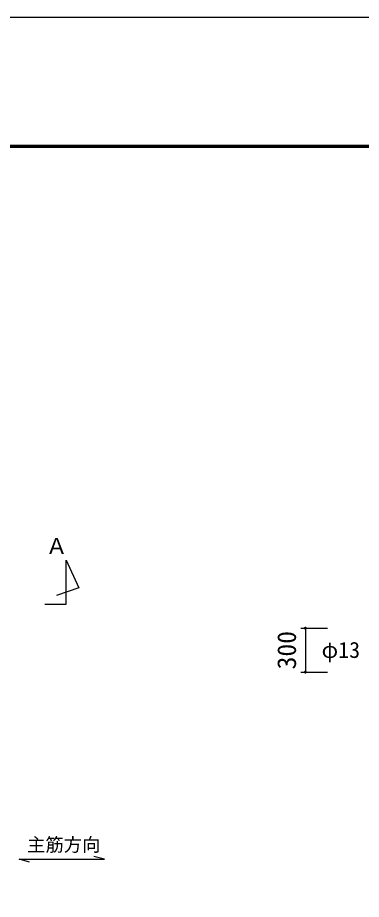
# Model space of a CAD drawing. Units: millimetres, scale not verified. Extents: x -14850 to 14850, y -10500 to 10500.
# Drawn here: x -6724 to -4376, y 4477 to 10500 of the extents above; entities that cross this region are included whole.
import ezdxf
from ezdxf.enums import TextEntityAlignment as Align

# ---------------------------------------------------------------- set-up
doc = ezdxf.new("R2010")
doc.units = ezdxf.units.MM
doc.header["$LTSCALE"] = 50
for name, color, linetype, lineweight in [('0-0_機器', 2, 'Continuous', 25), ('0-2_躯体', 4, 'Continuous', 25), ('0-5_製作', 5, 'Continuous', 25), ('0-6_07', 3, 'Continuous', 25), ('0-7_図面枠', 7, 'Continuous', 25), ('0-8_Axis_waku', 7, 'Continuous', 25)]:
    doc.layers.add(name, color=color, linetype=linetype, lineweight=lineweight)
doc.styles.add('ＭＳ ゴシック', font='')
doc.styles.get('ＭＳ ゴシック').set_extended_font_data('MS Gothic')

msp = doc.modelspace()

# ---------------------------------------------------------------- linework, layer by layer
at = {"layer": '0-0_機器', "color": 3}
msp.add_lwpolyline([(-6538.95, 6493.58), (-6392.58, 6493.58), (-6392.58, 6795.08), (-6306.07, 6604.75), (-6457.47, 6552.85)], dxfattribs=at)
at = {"layer": '0-2_躯体', "color": 3}
msp.add_lwpolyline([(-6642.19, 4731.9), (-6714.63, 4751.31), (-6131.11, 4751.31), (-6203.56, 4770.72)], dxfattribs=at)
at = {"layer": '0-5_製作', "color": 2}
msp.add_line((-4758.86, 6329.3), (-4758.86, 6029.3), dxfattribs=at)
at = {"layer": '0-6_07', "color": 2}
for p, q in [((-4788.86, 6329.3), (-4608.08, 6329.3)), ((-4788.86, 6029.3), (-4608.08, 6029.3))]:
    msp.add_line(p, q, dxfattribs=at)
at = {"layer": '0-6_07', "color": 5}
for points in [[(-4758.86, 6329.3), (-4768.86, 6329.3), (-4768.84, 6329.93)], [(-4758.86, 6329.3), (-4768.78, 6328.05), (-4768.86, 6329.3)], [(-4758.86, 6329.3), (-4768.84, 6329.93), (-4768.68, 6331.17)], [(-4758.86, 6329.3), (-4768.54, 6326.81), (-4768.78, 6328.05)], [(-4758.86, 6339.3), (-4768.68, 6331.17), (-4768.37, 6332.39)], [(-4758.86, 6329.3), (-4768.68, 6331.17), (-4758.86, 6339.3)], [(-4758.86, 6329.3), (-4768.16, 6325.62), (-4768.54, 6326.81)], [(-4758.86, 6339.3), (-4768.37, 6332.39), (-4760.11, 6339.22)], [(-4760.11, 6339.22), (-4768.37, 6332.39), (-4767.91, 6333.56)], [(-4758.86, 6329.3), (-4767.62, 6324.48), (-4768.16, 6325.62)], [(-4760.11, 6339.22), (-4767.91, 6333.56), (-4761.34, 6338.99)], [(-4761.34, 6338.99), (-4767.91, 6333.56), (-4767.3, 6334.66)], [(-4758.86, 6329.3), (-4766.95, 6323.42), (-4767.62, 6324.48)], [(-4761.34, 6338.99), (-4767.3, 6334.66), (-4762.54, 6338.6)], [(-4762.54, 6338.6), (-4767.3, 6334.66), (-4766.56, 6335.67)], [(-4758.86, 6329.3), (-4766.15, 6322.45), (-4766.95, 6323.42)], [(-4762.54, 6338.6), (-4766.56, 6335.67), (-4763.68, 6338.06)], [(-4763.68, 6338.06), (-4766.56, 6335.67), (-4765.7, 6336.59)], [(-4758.86, 6319.3), (-4766.15, 6322.45), (-4758.86, 6329.3)], [(-4763.68, 6338.06), (-4765.7, 6336.59), (-4764.74, 6337.39)], [(-4758.23, 6339.28), (-4758.86, 6329.3), (-4758.86, 6339.3)], [(-4756.98, 6339.12), (-4758.86, 6329.3), (-4758.23, 6339.28)], [(-4755.77, 6338.81), (-4758.86, 6329.3), (-4756.98, 6339.12)], [(-4754.6, 6338.35), (-4758.86, 6329.3), (-4755.77, 6338.81)], [(-4753.5, 6337.74), (-4758.86, 6329.3), (-4754.6, 6338.35)], [(-4752.48, 6337), (-4758.86, 6329.3), (-4753.5, 6337.74)], [(-4751.57, 6336.15), (-4758.86, 6329.3), (-4752.48, 6337)], [(-4750.77, 6335.18), (-4758.86, 6329.3), (-4751.57, 6336.15)], [(-4750.77, 6335.18), (-4748.86, 6329.3), (-4758.86, 6329.3)], [(-4748.86, 6329.3), (-4758.86, 6319.3), (-4758.86, 6329.3)], [(-4748.88, 6328.67), (-4758.86, 6319.3), (-4748.86, 6329.3)], [(-4749.03, 6327.43), (-4758.86, 6319.3), (-4748.88, 6328.67)], [(-4749.35, 6326.21), (-4758.86, 6319.3), (-4749.03, 6327.43)], [(-4749.35, 6326.21), (-4757.6, 6319.38), (-4758.86, 6319.3)], [(-4749.81, 6325.04), (-4757.6, 6319.38), (-4749.35, 6326.21)], [(-4749.81, 6325.04), (-4756.37, 6319.61), (-4757.6, 6319.38)], [(-4750.41, 6323.94), (-4756.37, 6319.61), (-4749.81, 6325.04)], [(-4750.09, 6334.12), (-4748.86, 6329.3), (-4750.77, 6335.18)], [(-4749.56, 6332.98), (-4748.86, 6329.3), (-4750.09, 6334.12)], [(-4749.17, 6331.79), (-4748.86, 6329.3), (-4749.56, 6332.98)], [(-4748.94, 6330.55), (-4748.86, 6329.3), (-4749.17, 6331.79)], [(-4758.86, 6319.3), (-4765.23, 6321.59), (-4766.15, 6322.45)], [(-4758.86, 6319.3), (-4764.22, 6320.86), (-4765.23, 6321.59)], [(-4758.86, 6319.3), (-4763.12, 6320.25), (-4764.22, 6320.86)], [(-4758.86, 6319.3), (-4761.95, 6319.79), (-4763.12, 6320.25)], [(-4758.86, 6319.3), (-4760.73, 6319.48), (-4761.95, 6319.79)], [(-4758.86, 6319.3), (-4759.49, 6319.32), (-4760.73, 6319.48)], [(-4750.41, 6323.94), (-4755.18, 6320), (-4756.37, 6319.61)], [(-4751.15, 6322.93), (-4755.18, 6320), (-4750.41, 6323.94)], [(-4751.15, 6322.93), (-4754.04, 6320.54), (-4755.18, 6320)], [(-4752.01, 6322.01), (-4754.04, 6320.54), (-4751.15, 6322.93)], [(-4752.01, 6322.01), (-4752.98, 6321.21), (-4754.04, 6320.54)], [(-4758.86, 6029.3), (-4768.86, 6029.3), (-4768.84, 6029.93)], [(-4758.86, 6029.3), (-4768.78, 6028.05), (-4768.86, 6029.3)], [(-4758.86, 6029.3), (-4768.84, 6029.93), (-4768.68, 6031.17)], [(-4758.86, 6029.3), (-4768.54, 6026.81), (-4768.78, 6028.05)], [(-4758.86, 6039.3), (-4768.68, 6031.17), (-4768.37, 6032.39)], [(-4758.86, 6029.3), (-4768.68, 6031.17), (-4758.86, 6039.3)], [(-4758.86, 6029.3), (-4768.16, 6025.62), (-4768.54, 6026.81)], [(-4758.86, 6039.3), (-4768.37, 6032.39), (-4760.11, 6039.22)], [(-4760.11, 6039.22), (-4768.37, 6032.39), (-4767.91, 6033.56)], [(-4758.86, 6029.3), (-4767.62, 6024.48), (-4768.16, 6025.62)], [(-4760.11, 6039.22), (-4767.91, 6033.56), (-4761.34, 6038.99)], [(-4761.34, 6038.99), (-4767.91, 6033.56), (-4767.3, 6034.66)], [(-4758.86, 6029.3), (-4766.95, 6023.42), (-4767.62, 6024.48)], [(-4761.34, 6038.99), (-4767.3, 6034.66), (-4762.54, 6038.6)], [(-4762.54, 6038.6), (-4767.3, 6034.66), (-4766.56, 6035.67)], [(-4758.86, 6029.3), (-4766.15, 6022.45), (-4766.95, 6023.42)], [(-4762.54, 6038.6), (-4766.56, 6035.67), (-4763.68, 6038.06)], [(-4763.68, 6038.06), (-4766.56, 6035.67), (-4765.7, 6036.59)], [(-4758.86, 6019.3), (-4766.15, 6022.45), (-4758.86, 6029.3)], [(-4763.68, 6038.06), (-4765.7, 6036.59), (-4764.74, 6037.39)], [(-4758.23, 6039.28), (-4758.86, 6029.3), (-4758.86, 6039.3)], [(-4756.98, 6039.12), (-4758.86, 6029.3), (-4758.23, 6039.28)], [(-4755.77, 6038.81), (-4758.86, 6029.3), (-4756.98, 6039.12)], [(-4754.6, 6038.35), (-4758.86, 6029.3), (-4755.77, 6038.81)], [(-4753.5, 6037.74), (-4758.86, 6029.3), (-4754.6, 6038.35)], [(-4752.48, 6037.01), (-4758.86, 6029.3), (-4753.5, 6037.74)], [(-4751.57, 6036.15), (-4758.86, 6029.3), (-4752.48, 6037.01)], [(-4750.77, 6035.18), (-4758.86, 6029.3), (-4751.57, 6036.15)], [(-4750.77, 6035.18), (-4748.86, 6029.3), (-4758.86, 6029.3)], [(-4748.86, 6029.3), (-4758.86, 6019.3), (-4758.86, 6029.3)], [(-4748.88, 6028.67), (-4758.86, 6019.3), (-4748.86, 6029.3)], [(-4749.03, 6027.43), (-4758.86, 6019.3), (-4748.88, 6028.67)], [(-4749.35, 6026.21), (-4758.86, 6019.3), (-4749.03, 6027.43)], [(-4749.35, 6026.21), (-4757.6, 6019.38), (-4758.86, 6019.3)], [(-4749.81, 6025.04), (-4757.6, 6019.38), (-4749.35, 6026.21)], [(-4749.81, 6025.04), (-4756.37, 6019.61), (-4757.6, 6019.38)], [(-4750.41, 6023.94), (-4756.37, 6019.61), (-4749.81, 6025.04)], [(-4750.41, 6023.94), (-4755.18, 6020), (-4756.37, 6019.61)], [(-4751.15, 6022.93), (-4755.18, 6020), (-4750.41, 6023.94)], [(-4750.09, 6034.12), (-4748.86, 6029.3), (-4750.77, 6035.18)], [(-4749.56, 6032.98), (-4748.86, 6029.3), (-4750.09, 6034.12)], [(-4749.17, 6031.79), (-4748.86, 6029.3), (-4749.56, 6032.98)], [(-4748.94, 6030.55), (-4748.86, 6029.3), (-4749.17, 6031.79)], [(-4758.86, 6019.3), (-4765.23, 6021.6), (-4766.15, 6022.45)], [(-4758.86, 6019.3), (-4764.22, 6020.86), (-4765.23, 6021.6)], [(-4758.86, 6019.3), (-4763.12, 6020.25), (-4764.22, 6020.86)], [(-4758.86, 6019.3), (-4761.95, 6019.79), (-4763.12, 6020.25)], [(-4758.86, 6019.3), (-4760.73, 6019.48), (-4761.95, 6019.79)], [(-4758.86, 6019.3), (-4759.49, 6019.32), (-4760.73, 6019.48)], [(-4751.15, 6022.93), (-4754.04, 6020.54), (-4755.18, 6020)], [(-4752.01, 6022.01), (-4754.04, 6020.54), (-4751.15, 6022.93)], [(-4752.01, 6022.01), (-4752.98, 6021.21), (-4754.04, 6020.54)]]:
    msp.add_solid(points, dxfattribs=at)
at = {"layer": '0-7_図面枠'}
msp.add_lwpolyline([(-14850, -10500), (14850, -10500), (14850, 10500), (-14850, 10500)], close=True, dxfattribs=at)
at = {"layer": '0-8_Axis_waku'}
for p, q in [((-12964, 9629), (14014, 9629)), ((-12963, 9628), (14013, 9628)), ((-12962, 9627), (14012, 9627)), ((-12961, 9626), (14011, 9626)), ((-12960, 9625), (14010, 9625)), ((-12959, 9624), (14009, 9624)), ((-12958, 9623), (14008, 9623)), ((-12957, 9622), (14007, 9622)), ((-12956, 9621), (14006, 9621)), ((-12955, 9620), (14005, 9620)), ((-12954, 9619), (14004, 9619)), ((-12953, 9618), (14003, 9618)), ((-12952, 9617), (14002, 9617)), ((-12951, 9616), (14001, 9616)), ((-12950, 9615), (14000, 9615))]:
    msp.add_line(p, q, dxfattribs=at)

# ---------------------------------------------------------------- texts
at = {"layer": '0-0_機器', "color": 4, "style": 'ＭＳ ゴシック'}
msp.add_text('Ａ', height=110, dxfattribs=at).set_placement((-6532.55, 6802.48), align=Align.BOTTOM_LEFT)
at = {"layer": '0-2_躯体', "style": 'ＭＳ ゴシック'}
msp.add_text('300', height=128.4, rotation=90, dxfattribs=at).set_placement((-4783.86, 6048.05), align=Align.BOTTOM_LEFT)
msp.add_text('主筋方向', height=91.79, dxfattribs=at).set_placement((-6659.37, 4777.07), align=Align.BOTTOM_LEFT)
at = {"layer": '0-6_07', "color": 4, "style": 'ＭＳ ゴシック'}
msp.add_text('φ13', height=110, dxfattribs=at).set_placement((-4648.15, 6093.01), align=Align.BOTTOM_LEFT)

doc.saveas('drawing.dxf')
